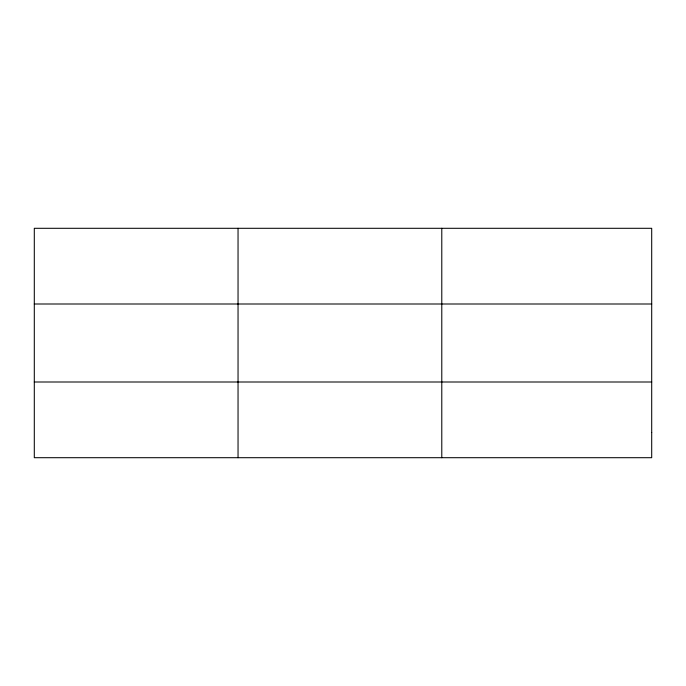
<?xml version="1.0" encoding="UTF-8"?>
<svg xmlns="http://www.w3.org/2000/svg" width="686" height="686" viewBox="0 0 686 686"><rect width="100%" height="100%" fill="white"/><g stroke="black" fill="none" stroke-linecap="round" stroke-linejoin="round"><path stroke-width="1.03" d="M238.042 228.301L238.042 457.699M441.784 228.301L441.784 457.699M34.3 304.001L651.7 304.001M34.3 381.999L651.7 381.999M651.7 432.463L651.7 457.699L34.3 457.699L34.3 228.301L651.7 228.301L651.7 432.463"/></g></svg>
